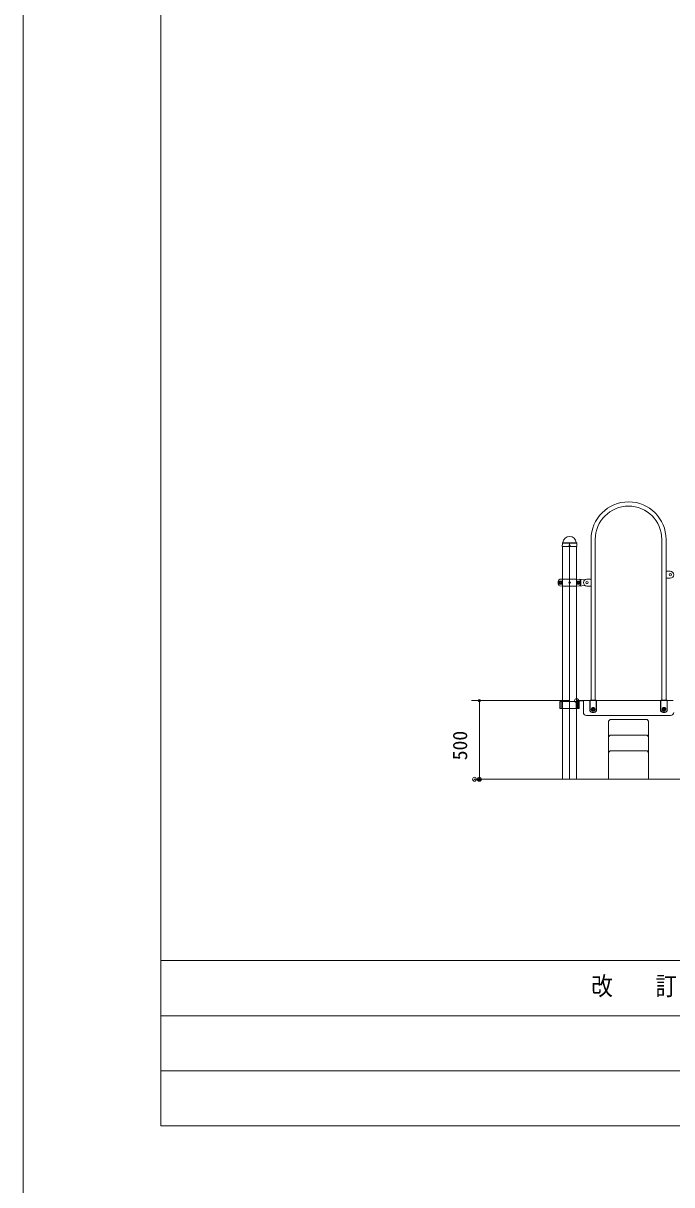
# Model space of a CAD drawing. Units: millimetres on the paper, scale 1:50. Extents: x 0 to 420, y -297 to 594.
# Drawn here: x 0 to 82.5, y 7.5 to 155.2 of the extents above; entities that cross this region are included whole.
import ezdxf
from ezdxf.enums import TextEntityAlignment as Align

# ---------------------------------------------------------------- set-up
doc = ezdxf.new("R2010")
doc.units = ezdxf.units.MM
doc.header["$PDMODE"] = 32
doc.header["$PDSIZE"] = 0.5
doc.linetypes.add('USER1', pattern=[50.8, 31.75, -6.35, 6.35, -6.35])
doc.linetypes.add('USER3', pattern=[19.05, 12.7, -6.35])
doc.layers.add('DEFPOINTS_4', color=7, linetype='Continuous', lineweight=9)
doc.layers.add('LY_1', color=7, linetype='Continuous', lineweight=9)
doc.styles.add('ＭＳ ゴシック', font='')
doc.styles.get('ＭＳ ゴシック').set_extended_font_data('MS Gothic')

# ---------------------------------------------------------------- blocks, each defined once
blk = doc.blocks.new('-000-_DOTSMALL')
at = {"color": 7, "linetype": 'Continuous', "lineweight": 9}
blk.add_circle((0, 0), 0.0625, dxfattribs=at)
blk.add_circle((0, 0), 0.0625, dxfattribs=at)

msp = doc.modelspace()

# ---------------------------------------------------------------- linework, layer by layer
at = {"layer": 'DEFPOINTS_4'}
msp.add_line((0, 297), (0, 0), dxfattribs=at)
at = {"layer": 'LY_1'}
for p, q in [((17.5, 282), (17.5, 15)), ((68.558, 88.646), (68.566, 89.043)), ((68.567, 88.637), (68.558, 88.646)), ((68.567, 88.637), (70.406, 88.637)), ((68.59, 89.101), (68.612, 89.123)), ((68.596, 59.056), (68.596, 88.637)), ((70.383, 89.101), (70.361, 89.123)), ((70.378, 59.056), (70.378, 88.637)), ((70.416, 88.647), (70.406, 88.637)), ((70.416, 88.647), (70.407, 89.043)), ((72.215, 69.12), (72.215, 89.556)), ((72.759, 69.12), (72.759, 89.557)), ((81.215, 69.12), (81.215, 89.557)), ((81.759, 69.12), (81.759, 89.556)), ((68.567, 84.506), (68.251, 84.479)), ((68.567, 84.506), (70.407, 84.506)), ((70.407, 84.506), (71.037, 84.451)), ((71.037, 84.451), (71.441, 84.422)), ((71.687, 84.496), (72.215, 84.496)), ((82.287, 84.616), (81.758, 84.616)), ((82.287, 85.496), (81.759, 85.496)), ((68.567, 83.606), (68.251, 83.634)), ((68.567, 83.606), (70.407, 83.606)), ((70.407, 83.606), (71.037, 83.662)), ((71.037, 83.662), (71.441, 83.691)), ((71.687, 83.616), (72.215, 83.616)), ((70.723, 68.936), (68.25, 68.936)), ((68.25, 68.936), (68.25, 68.036)), ((70.723, 68.036), (68.25, 68.036)), ((68.417, 68.936), (68.417, 68.036)), ((70.321, 68.936), (70.321, 68.036)), ((70.378, 69.056), (71.237, 69.056)), ((70.378, 69.01), (71.237, 69.01)), ((70.508, 68.936), (70.508, 68.036)), ((70.567, 68.936), (70.567, 68.036)), ((70.723, 68.936), (70.723, 68.036)), ((71.237, 68.996), (71.237, 67.556)), ((71.297, 69.056), (82.677, 69.056)), ((72.067, 67.75), (72.067, 69.056)), ((72.087, 69.12), (72.887, 69.12)), ((72.087, 67.756), (72.087, 69.12)), ((72.407, 68.003), (72.487, 68.049)), ((72.407, 68.003), (72.407, 67.91)), ((72.487, 68.049), (72.567, 68.003)), ((72.567, 68.003), (72.567, 67.91)), ((72.887, 67.756), (72.887, 69.12)), ((72.907, 67.75), (72.907, 69.056)), ((81.067, 67.75), (81.067, 69.056)), ((81.887, 69.12), (81.087, 69.12)), ((81.087, 67.756), (81.087, 69.12)), ((81.407, 68.003), (81.487, 68.049)), ((81.407, 68.003), (81.407, 67.91)), ((81.487, 68.049), (81.567, 68.003)), ((81.567, 68.003), (81.567, 67.91)), ((81.887, 67.756), (81.887, 69.12)), ((81.907, 67.75), (81.907, 69.056)), ((71.637, 67.156), (76.987, 67.156)), ((72.407, 67.91), (72.487, 67.864)), ((72.487, 67.864), (72.567, 67.91)), ((74.637, 66.656), (74.437, 66.456)), ((79.337, 66.656), (74.637, 66.656)), ((76.987, 67.156), (82.337, 67.156)), ((79.337, 66.656), (79.537, 66.456)), ((81.407, 67.91), (81.487, 67.864)), ((81.487, 67.864), (81.567, 67.91)), ((74.437, 66.456), (74.437, 59.056)), ((79.537, 59.056), (79.537, 66.456)), ((74.637, 64.656), (74.437, 64.456)), ((79.337, 64.656), (74.637, 64.656)), ((79.337, 64.656), (79.537, 64.456)), ((74.637, 62.656), (74.437, 62.456)), ((79.337, 62.656), (74.637, 62.656)), ((79.337, 62.656), (79.537, 62.456)), ((57.393, 59.056), (208.879, 59.056)), ((17.5, 36), (402.5, 36)), ((17.5, 15), (402.5, 15))]:
    msp.add_line(p, q, dxfattribs=at)
at = {"layer": 'LY_1', "lineweight": 18}
for p, q in [((68.593, 89.067), (70.38, 89.067)), ((68.629, 89.137), (70.341, 89.137)), ((68.152, 83.872), (68.152, 84.241)), ((68.521, 84.241), (68.152, 84.241)), ((70.452, 84.241), (70.821, 84.241)), ((70.821, 83.872), (70.821, 84.241)), ((68.521, 83.872), (68.152, 83.872)), ((70.452, 83.872), (70.821, 83.872)), ((69.378, 69.056), (57.011, 69.056)), ((58.011, 69.056), (58.011, 59.056)), ((17.5, 29), (159, 29)), ((17.5, 22), (159, 22))]:
    msp.add_line(p, q, dxfattribs=at)
at = {"layer": 'LY_1', "linetype": 'USER3', "lineweight": 18}
msp.add_line((68.597, 89.056), (70.377, 89.056), dxfattribs=at)
at = {"layer": 'LY_1', "linetype": 'USER1', "lineweight": 18}
msp.add_line((69.487, 59.056), (69.487, 89.056), dxfattribs=at)
at = {"layer": 'LY_1'}
for centre, radius in [((69.487, 88.797), 0.06), ((71.687, 84.056), 0.15), ((82.287, 85.056), 0.15), ((72.487, 67.956), 0.21), ((81.487, 67.956), 0.21)]:
    msp.add_circle(centre, radius, dxfattribs=at)
at = {"layer": 'LY_1', "lineweight": 18}
for centre, radius in [((68.337, 84.056), 0.185), ((70.637, 84.056), 0.185), ((68.337, 84.056), 0.1), ((69.487, 84.056), 0.1), ((70.637, 84.056), 0.1), ((72.487, 67.956), 0.24), ((72.487, 67.956), 0.11), ((81.487, 67.956), 0.24), ((81.487, 67.956), 0.11)]:
    msp.add_circle(centre, radius, dxfattribs=at)
at = {"layer": 'LY_1', "linetype": 'USER3', "lineweight": 18}
for centre in [(72.487, 67.956), (81.487, 67.956)]:
    msp.add_circle(centre, 0.125, dxfattribs=at)
at = {"layer": 'LY_1'}
for centre, radius, start, end in [((76.987, 89.556), 4.772, 0, 180), ((76.987, 89.556), 4.228, 0, 180), ((68.65, 89.042), 0.084, 135, 178.99605), ((68.573, 89.163), 0.056, 315, 353.3676), ((69.487, 89.056), 0.864, 90, 173.3676), ((69.487, 89.056), 0.864, 6.6324, 90), ((70.4, 89.163), 0.056, 186.6324, 225), ((70.323, 89.042), 0.084, 1.00395, 45), ((69.037, 84.056), 1, 163.80375, 196.19625), ((68.268, 84.28), 0.2, 95, 163.80375), ((70.705, 84.28), 0.2, 16.19625, 85), ((69.937, 84.056), 1, 343.80375, 16.19625), ((71.687, 84.056), 0.44, 90, 270), ((82.287, 85.056), 0.44, 270, 90), ((68.268, 83.833), 0.2, 196.19625, 265), ((70.705, 83.833), 0.2, 275, 343.80375), ((71.297, 68.996), 0.06, 90, 180), ((71.637, 67.556), 0.4, 180, 270), ((72.487, 68.056), 0.52, 216.12893, 323.87107), ((72.487, 68.056), 0.5, 216.8699, 323.1301), ((81.487, 68.056), 0.52, 216.12893, 323.87107), ((81.487, 68.056), 0.5, 216.8699, 323.1301), ((82.337, 67.556), 0.4, 270, 0)]:
    msp.add_arc(centre, radius, start, end, dxfattribs=at)
at = {"layer": 'LY_1', "lineweight": 18}
for centre, start, end in [((65.961, 84.056), 355.87048, 4.12952), ((73.012, 84.056), 175.87048, 184.12952)]:
    msp.add_arc(centre, 2.567, start, end, dxfattribs=at)
at = {"layer": 'LY_1'}
for p in [(70.378, 69.056), (57.393, 59.056), (58.011, 59.056)]:
    msp.add_point(p, dxfattribs=at)

# ---------------------------------------------------------------- block references
at = {"layer": 'LY_1', "xscale": 2.32, "yscale": 2.32}
for p, rotation in [((58.011, 69.056), 90), ((58.011, 59.056), 270)]:
    msp.add_blockref('-000-_DOTSMALL', p, dxfattribs=dict(at, rotation=rotation))

# ---------------------------------------------------------------- texts
at = {"layer": 'LY_1', "style": 'ＭＳ ゴシック'}
msp.add_text('500', height=1.833, rotation=90, dxfattribs=at).set_placement((57.011, 61.473), align=Align.BOTTOM_LEFT)
at = {"layer": 'LY_1', "style": 'ＭＳ ゴシック', "width": 0.85}
msp.add_text('改\u3000\u3000訂\u3000\u3000事\u3000\u3000項', height=2.346, dxfattribs=at).set_placement((72.25, 30.9), align=Align.BOTTOM_LEFT)

doc.saveas('drawing.dxf')
